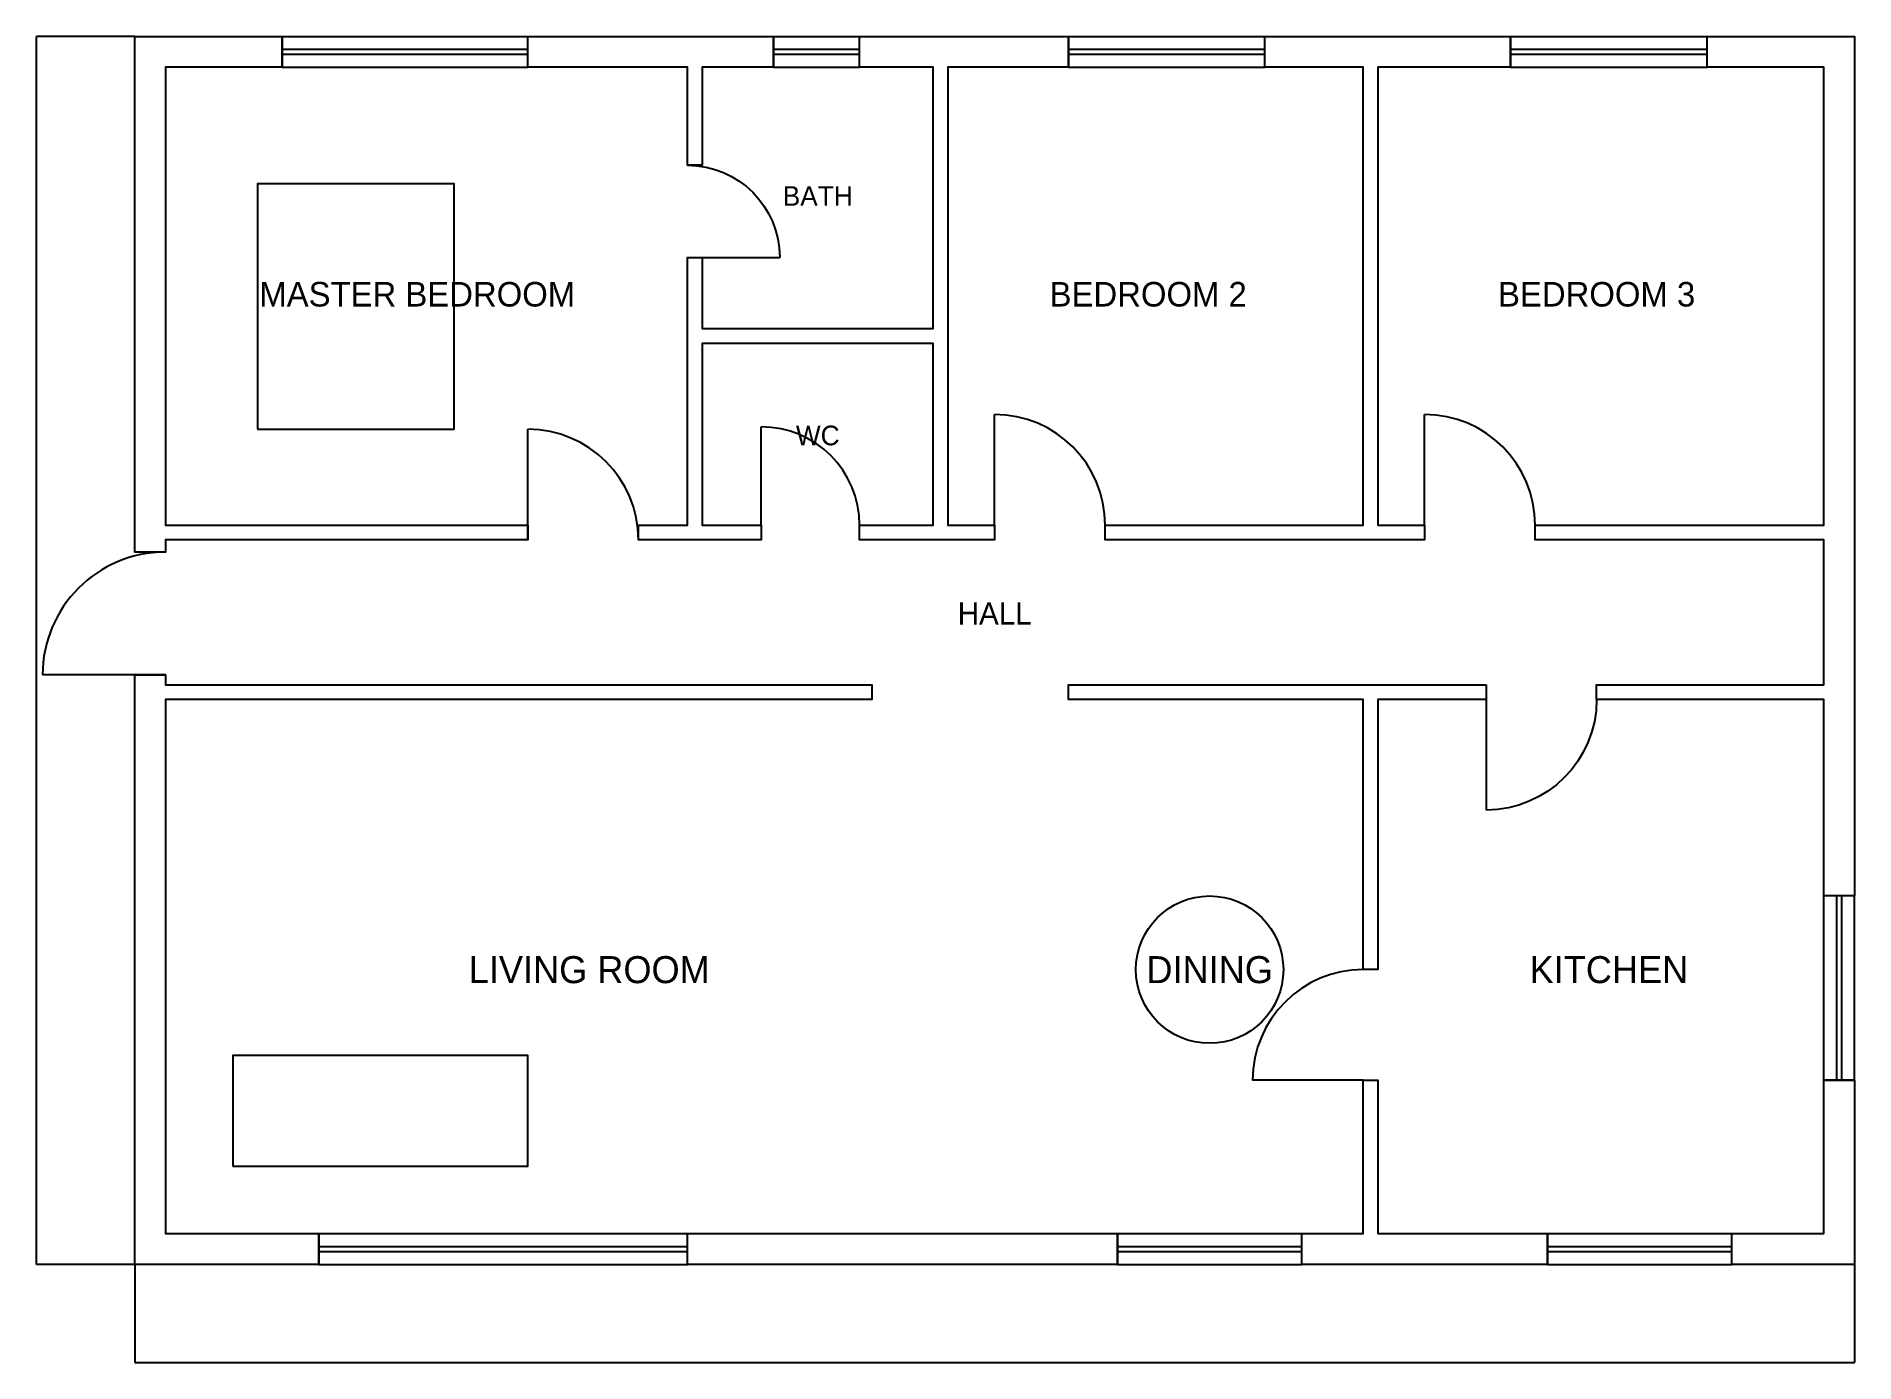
# Model space of a CAD drawing. Header units: millimetres. Extents: x -800 to 14000, y -800 to 10000.
import ezdxf
from ezdxf.enums import TextEntityAlignment as Align

# ---------------------------------------------------------------- set-up
doc = ezdxf.new("R2010")
doc.units = ezdxf.units.MM
for name, color, linetype in [('A-ANNO-TEXT', 7, 'Continuous'), ('A-DOOR', 7, 'Continuous'), ('A-GLAZ', 7, 'Continuous'), ('A-WALL', 7, 'Continuous')]:
    doc.layers.add(name, color=color, linetype=linetype)
doc.styles.add('OpenSansCondensed-Light', font='OpenSansCondensed-Light.ttf')
doc.dimstyles.new('EZDXF', dxfattribs={"dimtxt": 0.25, "dimasz": 0.175, "dimexe": 0.375, "dimexo": 0.125, "dimgap": 0.1, "dimtad": 1, "dimlfac": 100, "dimzin": 12, "dimdsep": 46, "dimtxsty": 'OpenSansCondensed-Light', "dimblk": 'ARCHTICK', "dimcen": 2.5, "dimazin": 3, "dimtfac": 0.5, "dimtmove": 2, "dimatfit": 3})

# ---------------------------------------------------------------- blocks, each defined once
blk = doc.blocks.new('DOOR')
blk.add_line((0, 0), (0, 1))
blk.add_arc((0, 0), 1, 0, 90)
blk = doc.blocks.new('WIN')
for p, q in [((0, 1), (1, 1)), ((0, 0), (0, 1)), ((1, 0), (1, 1)), ((0, 0.58), (1, 0.58)), ((0, 0.42), (1, 0.42)), ((0, 0), (1, 0))]:
    blk.add_line(p, q)
blk = doc.blocks.new('_ARCHTICK')
at = {"color": 0, "linetype": 'BYBLOCK', "const_width": 0.15}
blk.add_lwpolyline([(-0.5, -0.5), (0.5, 0.5)], dxfattribs=at)

msp = doc.modelspace()

# ---------------------------------------------------------------- linework, layer by layer
at = {"layer": 'A-FURN'}
for points in [[(1000, 6800), (2600, 6800), (2600, 8800), (1000, 8800)], [(800, 800), (3200, 800), (3200, 1700), (800, 1700)]]:
    msp.add_lwpolyline(points, close=True, dxfattribs=at)
msp.add_circle((8750, 2400), 600, dxfattribs=at)
at = {"layer": 'A-WALL'}
for points in [[(0, 9750), (0, 10000), (250, 10000), (1200, 10000), (1200, 9750), (250, 9750), (250, 6020), (3200, 6020), (3200, 5900), (250, 5900), (250, 5800), (0, 5800)], [(5200, 10000), (5200, 9750), (4620, 9750), (4620, 8950), (4500, 8950), (4500, 9750), (3200, 9750), (3200, 10000)], [(7600, 10000), (7600, 9750), (6620, 9750), (6620, 6020), (7000, 6020), (7000, 5900), (5900, 5900), (5900, 6020), (6500, 6020), (6500, 7500), (4620, 7500), (4620, 6020), (5100, 6020), (5100, 5900), (4100, 5900), (4100, 6020), (4500, 6020), (4500, 8200), (4620, 8200), (4620, 7620), (6500, 7620), (6500, 9750), (5900, 9750), (5900, 10000)], [(11200, 10000), (11200, 9750), (10120, 9750), (10120, 6020), (10500, 6020), (10500, 5900), (7900, 5900), (7900, 6020), (10000, 6020), (10000, 9750), (9200, 9750), (9200, 10000)], [(13750, 10000), (14000, 10000), (14000, 9750), (14000, 3000), (13750, 3000), (13750, 4600), (11900, 4600), (11900, 4720), (13750, 4720), (13750, 5900), (11400, 5900), (11400, 6020), (13750, 6020), (13750, 9750), (12800, 9750), (12800, 10000)], [(250, 0), (0, 0), (0, 250), (0, 4800), (250, 4800), (250, 4720), (6000, 4720), (6000, 4600), (250, 4600), (250, 250), (1500, 250), (1500, 0)], [(11000, 4720), (11000, 4600), (10120, 4600), (10120, 2400), (10000, 2400), (10000, 4600), (7600, 4600), (7600, 4720)], [(9500, 0), (9500, 250), (10000, 250), (10000, 1500), (10120, 1500), (10120, 250), (11500, 250), (11500, 0)], [(13000, 0), (13000, 250), (13750, 250), (13750, 1500), (14000, 1500), (14000, 250), (14000, 0), (13750, 0)], [(4500, 0), (4500, 250), (8000, 250), (8000, 0)]]:
    msp.add_lwpolyline(points, close=True, dxfattribs=at)

# ---------------------------------------------------------------- block references
at = {"layer": 'A-DOOR', "rotation": 90}
for p, xscale, yscale in [((4500, 8200), 750, -750), ((250, 4800), 1000, 1000), ((10000, 1500), 900, 900)]:
    msp.add_blockref('DOOR', p, dxfattribs=dict(at, xscale=xscale, yscale=yscale))
at = {"layer": 'A-DOOR'}
for p, xscale, yscale in [((5100, 6020), 800, 800), ((7000, 6020), 900, 900), ((10500, 6020), 900, 900), ((3200, 5900), 900, 900), ((11000, 4600), 900, -900)]:
    msp.add_blockref('DOOR', p, dxfattribs=dict(at, xscale=xscale, yscale=yscale))
at = {"layer": 'A-GLAZ', "yscale": 250}
for p, xscale in [((1200, 9750), 2000), ((5200, 9750), 700), ((7600, 9750), 1600), ((11200, 9750), 1600), ((1500, 0), 3000), ((8000, 0), 1500), ((11500, 0), 1500)]:
    msp.add_blockref('WIN', p, dxfattribs=dict(at, xscale=xscale))
at = {"layer": 'A-GLAZ', "xscale": 1500, "yscale": 250, "rotation": 90}
msp.add_blockref('WIN', (14000, 1500), dxfattribs=at)

# ---------------------------------------------------------------- texts
at = {"layer": 'A-ANNO-TEXT'}
for s, height, p in [('BATH', 160, (5560, 8700)), ('MASTER BEDROOM', 200, (2300, 7900)), ('BEDROOM 2', 200, (8250, 7900)), ('BEDROOM 3', 200, (11900, 7900)), ('WC', 160, (5560, 6750)), ('HALL', 180, (7000, 5300)), ('LIVING ROOM', 220, (3700, 2400)), ('DINING', 220, (8750, 2400)), ('KITCHEN', 220, (12000, 2400))]:
    msp.add_text(s, height=height, dxfattribs=at).set_placement(p, align=Align.MIDDLE_CENTER)

# ---------------------------------------------------------------- dimensions: what is measured, and where the dimension line sits
at = {"layer": 'A-DIMS'}
msp.add_linear_dim(base=(-800, 0), p1=(0, 0), p2=(0, 10000), angle=90, dimstyle='EZDXF', dxfattribs=at).render()
msp.add_linear_dim(base=(0, -800), p1=(0, 0), p2=(14000, 0), dimstyle='EZDXF', dxfattribs=at).render()

doc.saveas('drawing.dxf')
